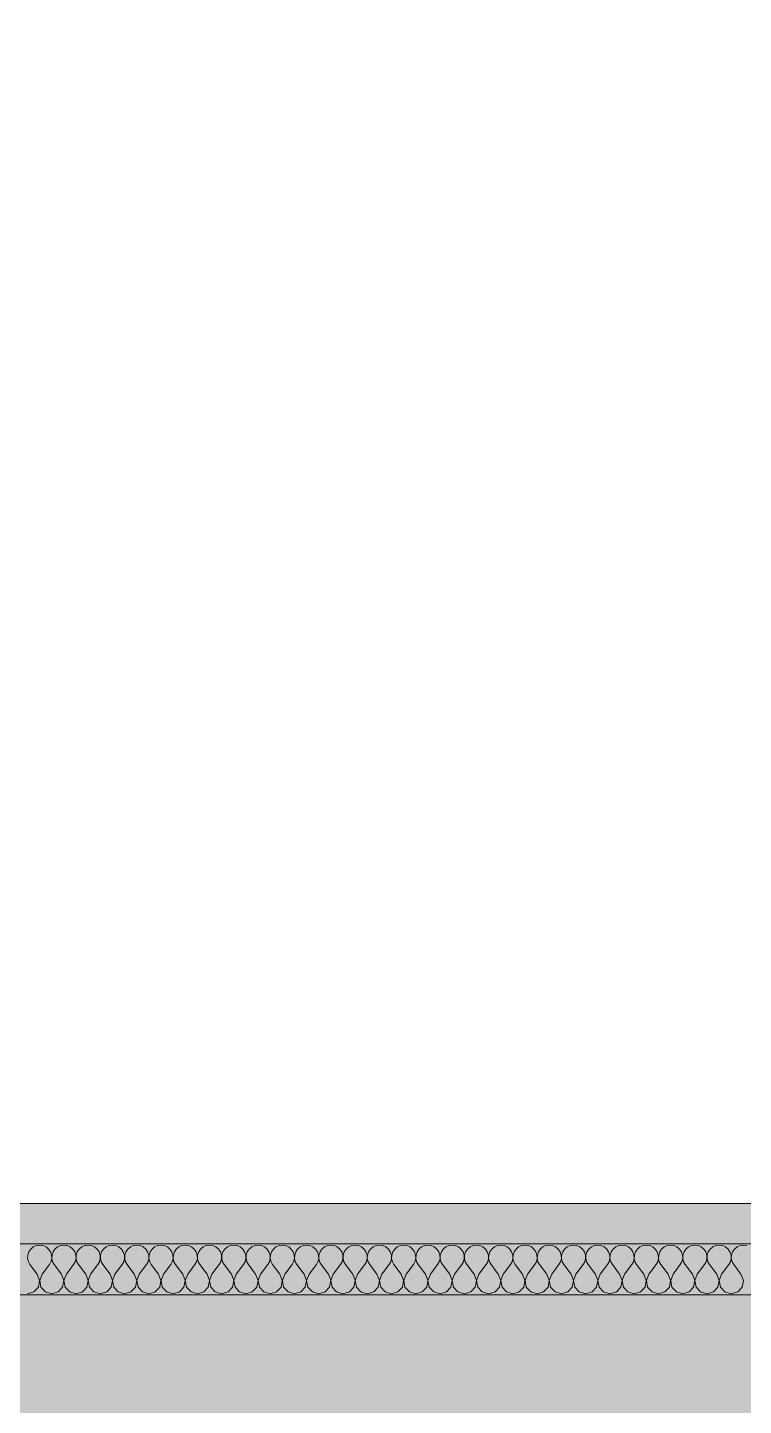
# Model space of a CAD drawing. Header units: millimetres. Extents: x -46169 to 153589, y -86316 to 18123.
# Drawn here: x 138921 to 140326, y -83316 to -80612 of the extents above; entities that cross this region are included whole.
import ezdxf

# ---------------------------------------------------------------- set-up
doc = ezdxf.new("R2010")
doc.units = ezdxf.units.MM
doc.header["$MEASUREMENT"] = 0
doc.linetypes.add('Dashed', pattern=[2822.222233, 1411.111116, -1411.111116])
doc.linetypes.add('Wipeout_Contour', pattern=[1000, 0, -1000])
for name, color, linetype, lineweight, true_color in [('0_Pen_No__105', 7, 'Continuous', 15, 0xa6a6a6), ('New_A-20-M_Floor_Slab_Pen_No__107', 7, 'Continuous', 15, 0xa6a6a6), ('New_A-20-M_Floor_Slab_Pen_No__109', 7, 'Continuous', 15, 0xa6a6a6), ('New_A-20-M_Floor_Slab_Pen_No__162', 7, 'Continuous', 0, 0xe47200)]:
    doc.layers.add(name, color=color, linetype=linetype, lineweight=lineweight, true_color=true_color)
for name, color, linetype, lineweight in [('A-95-P_Drawing_Pen_No__1', 7, 'Continuous', 13), ('A-95-P_Drawing_Pen_No__84', 8, 'Continuous', 20), ('New_A-20-M_Floor_Slab_Pen_No__1', 7, 'Continuous', 13)]:
    doc.layers.add(name, color=color, linetype=linetype, lineweight=lineweight)
doc.layers.add('New_A-20-M_Floor_Slab', color=7, linetype='Continuous')
doc.layers.add('New_A-25-M_Wall_Int', color=7, linetype='Continuous')

# ---------------------------------------------------------------- blocks, each defined once
blk = doc.blocks.new('Section Elem_53_2', base_point=(96051.2, -82919.8))
at = {"color": 254, "linetype": 'Wipeout_Contour', "lineweight": 0, "ltscale": 636270.511091}
blk.add_wipeout([(138757.5, -82919.8), (139029.8, -82919.8), (139029.8, -71839.8), (138757.5, -71839.8)], dxfattribs=at).dxf.layer = 'New_A-25-M_Wall_Int'
at = {"color": 254, "linetype": 'Wipeout_Contour', "lineweight": 0, "ltscale": 793932.274221}
blk.add_wipeout([(139276.7, -71839.8), (139029.8, -71839.8), (139029.8, -82919.8), (139300.8, -82919.8), (139300.8, -71839.8)], dxfattribs=at).dxf.layer = 'New_A-25-M_Wall_Int'
at = {"color": 254, "linetype": 'Wipeout_Contour', "lineweight": 0, "ltscale": 795096.679478}
blk.add_wipeout([(139300.8, -82919.8), (139570, -82919.8), (139570, -71839.8), (139524.3, -71839.8), (139300.8, -71839.8)], dxfattribs=at).dxf.layer = 'New_A-25-M_Wall_Int'
at = {"color": 254, "linetype": 'Wipeout_Contour', "lineweight": 0, "ltscale": 796128.538372}
blk.add_wipeout([(139570, -82919.8), (139837.1, -82919.8), (139837.1, -71839.8), (139629.3, -71839.8), (139570, -71839.8)], dxfattribs=at).dxf.layer = 'New_A-25-M_Wall_Int'
at = {"color": 254, "linetype": 'Wipeout_Contour', "lineweight": 0, "ltscale": 640032.305349}
blk.add_wipeout([(139837.1, -82919.8), (140101.7, -82919.8), (140101.7, -71839.8), (139837.1, -71839.8)], dxfattribs=at).dxf.layer = 'New_A-25-M_Wall_Int'
at = {"color": 254, "linetype": 'Wipeout_Contour', "lineweight": 0, "ltscale": 640953.580065}
blk.add_wipeout([(140101.7, -82919.8), (140363.4, -82919.8), (140363.4, -71839.8), (140101.7, -71839.8)], dxfattribs=at).dxf.layer = 'New_A-25-M_Wall_Int'
blk = doc.blocks.new('*X96', base_point=(96051.2, -82919.8))
at = {"layer": 'New_A-20-M_Floor_Slab_Pen_No__107', "linetype": 'Continuous'}
for p, q in [((138945, -83001.6), (138938.5, -83002.5)), ((138951.5, -83002.5), (138945, -83001.6)), ((138992.6, -83001.6), (138986.1, -83002.5)), ((138999.1, -83002.5), (138992.6, -83001.6)), ((139040.2, -83001.6), (139033.7, -83002.5)), ((139046.7, -83002.5), (139040.2, -83001.6)), ((139087.9, -83001.6), (139081.3, -83002.5)), ((139094.4, -83002.5), (139087.9, -83001.6)), ((139135.5, -83001.6), (139129, -83002.5)), ((139142, -83002.5), (139135.5, -83001.6)), ((139183.1, -83001.6), (139176.6, -83002.5)), ((139189.6, -83002.5), (139183.1, -83001.6)), ((139230.7, -83001.6), (139224.2, -83002.5)), ((139237.2, -83002.5), (139230.7, -83001.6)), ((139278.3, -83001.6), (139271.8, -83002.5)), ((139284.8, -83002.5), (139278.3, -83001.6)), ((139325.9, -83001.6), (139319.4, -83002.5)), ((139332.5, -83002.5), (139325.9, -83001.6)), ((139373.6, -83001.6), (139367.1, -83002.5)), ((139380.1, -83002.5), (139373.6, -83001.6)), ((139421.2, -83001.6), (139414.7, -83002.5)), ((139427.7, -83002.5), (139421.2, -83001.6)), ((139468.8, -83001.6), (139462.3, -83002.5)), ((139475.3, -83002.5), (139468.8, -83001.6)), ((139516.4, -83001.6), (139509.9, -83002.5)), ((139522.9, -83002.5), (139516.4, -83001.6)), ((139564, -83001.6), (139557.5, -83002.5)), ((139570.5, -83002.5), (139564, -83001.6)), ((139611.7, -83001.6), (139605.2, -83002.5)), ((139618.2, -83002.5), (139611.7, -83001.6)), ((139659.3, -83001.6), (139652.8, -83002.5)), ((139665.8, -83002.5), (139659.3, -83001.6)), ((139706.9, -83001.6), (139700.4, -83002.5)), ((139713.4, -83002.5), (139706.9, -83001.6)), ((139754.5, -83001.6), (139748, -83002.5)), ((139761, -83002.5), (139754.5, -83001.6)), ((139802.1, -83001.6), (139795.6, -83002.5)), ((139808.6, -83002.5), (139802.1, -83001.6)), ((139849.8, -83001.6), (139843.3, -83002.5)), ((139856.3, -83002.5), (139849.8, -83001.6)), ((139897.4, -83001.6), (139890.9, -83002.5)), ((139903.9, -83002.5), (139897.4, -83001.6)), ((139945, -83001.6), (139938.5, -83002.5)), ((139951.5, -83002.5), (139945, -83001.6)), ((139992.6, -83001.6), (139986.1, -83002.5)), ((139999.1, -83002.5), (139992.6, -83001.6)), ((140040.2, -83001.6), (140033.7, -83002.5)), ((140046.7, -83002.5), (140040.2, -83001.6)), ((140087.9, -83001.6), (140081.3, -83002.5)), ((140094.4, -83002.5), (140087.9, -83001.6)), ((140135.5, -83001.6), (140129, -83002.5)), ((140142, -83002.5), (140135.5, -83001.6)), ((140183.1, -83001.6), (140176.6, -83002.5)), ((140189.6, -83002.5), (140183.1, -83001.6)), ((140230.7, -83001.6), (140224.2, -83002.5)), ((140237.2, -83002.5), (140230.7, -83001.6)), ((140278.3, -83001.6), (140271.8, -83002.5)), ((140284.8, -83002.5), (140278.3, -83001.6)), ((140325.9, -83001.6), (140319.4, -83002.5)), ((140332.5, -83002.5), (140325.9, -83001.6)), ((138921.6, -83021), (138921.3, -83027.6)), ((138921.3, -83027.6), (138922.8, -83034)), ((138923.7, -83014.8), (138921.6, -83021)), ((138927.4, -83009.4), (138923.7, -83014.8)), ((138932.5, -83005.2), (138927.4, -83009.4)), ((138938.5, -83002.5), (138932.5, -83005.2)), ((138957.5, -83005.2), (138951.5, -83002.5)), ((138962.6, -83009.4), (138957.5, -83005.2)), ((138966.3, -83014.8), (138962.6, -83009.4)), ((138968.4, -83021), (138966.3, -83014.8)), ((138967.2, -83034), (138968.7, -83027.6)), ((138968.7, -83027.6), (138968.4, -83021)), ((138969.2, -83021), (138968.9, -83027.6)), ((138968.9, -83027.6), (138970.4, -83034)), ((138971.3, -83014.8), (138969.2, -83021)), ((138975, -83009.4), (138971.3, -83014.8)), ((138980.1, -83005.2), (138975, -83009.4)), ((138986.1, -83002.5), (138980.1, -83005.2)), ((139005.1, -83005.2), (138999.1, -83002.5)), ((139010.2, -83009.4), (139005.1, -83005.2)), ((139013.9, -83014.8), (139010.2, -83009.4)), ((139016, -83021), (139013.9, -83014.8)), ((139014.8, -83034), (139016.3, -83027.6)), ((139016.3, -83027.6), (139016, -83021)), ((139016.8, -83021), (139016.5, -83027.6)), ((139016.5, -83027.6), (139018, -83034)), ((139018.9, -83014.8), (139016.8, -83021)), ((139022.7, -83009.4), (139018.9, -83014.8)), ((139027.7, -83005.2), (139022.7, -83009.4)), ((139033.7, -83002.5), (139027.7, -83005.2)), ((139052.8, -83005.2), (139046.7, -83002.5)), ((139057.8, -83009.4), (139052.8, -83005.2)), ((139061.5, -83014.8), (139057.8, -83009.4)), ((139063.6, -83021), (139061.5, -83014.8)), ((139062.5, -83034), (139063.9, -83027.6)), ((139063.9, -83027.6), (139063.6, -83021)), ((139064.5, -83021), (139064.1, -83027.6)), ((139064.1, -83027.6), (139065.6, -83034)), ((139066.6, -83014.8), (139064.5, -83021)), ((139070.3, -83009.4), (139066.6, -83014.8)), ((139075.3, -83005.2), (139070.3, -83009.4)), ((139081.3, -83002.5), (139075.3, -83005.2)), ((139100.4, -83005.2), (139094.4, -83002.5)), ((139105.4, -83009.4), (139100.4, -83005.2)), ((139109.1, -83014.8), (139105.4, -83009.4)), ((139111.2, -83021), (139109.1, -83014.8)), ((139110.1, -83034), (139111.6, -83027.6)), ((139111.6, -83027.6), (139111.2, -83021)), ((139112.1, -83021), (139111.8, -83027.6)), ((139111.8, -83027.6), (139113.2, -83034)), ((139114.2, -83014.8), (139112.1, -83021)), ((139117.9, -83009.4), (139114.2, -83014.8)), ((139123, -83005.2), (139117.9, -83009.4)), ((139129, -83002.5), (139123, -83005.2)), ((139148, -83005.2), (139142, -83002.5)), ((139153, -83009.4), (139148, -83005.2)), ((139156.8, -83014.8), (139153, -83009.4)), ((139158.9, -83021), (139156.8, -83014.8)), ((139157.7, -83034), (139159.2, -83027.6)), ((139159.2, -83027.6), (139158.9, -83021)), ((139159.7, -83021), (139159.4, -83027.6)), ((139159.4, -83027.6), (139160.9, -83034)), ((139161.8, -83014.8), (139159.7, -83021)), ((139165.5, -83009.4), (139161.8, -83014.8)), ((139170.6, -83005.2), (139165.5, -83009.4)), ((139176.6, -83002.5), (139170.6, -83005.2)), ((139195.6, -83005.2), (139189.6, -83002.5)), ((139200.7, -83009.4), (139195.6, -83005.2)), ((139204.4, -83014.8), (139200.7, -83009.4)), ((139206.5, -83021), (139204.4, -83014.8)), ((139205.3, -83034), (139206.8, -83027.6)), ((139206.8, -83027.6), (139206.5, -83021)), ((139207.3, -83021), (139207, -83027.6)), ((139207, -83027.6), (139208.5, -83034)), ((139209.4, -83014.8), (139207.3, -83021)), ((139213.1, -83009.4), (139209.4, -83014.8)), ((139218.2, -83005.2), (139213.1, -83009.4)), ((139224.2, -83002.5), (139218.2, -83005.2)), ((139243.2, -83005.2), (139237.2, -83002.5)), ((139248.3, -83009.4), (139243.2, -83005.2)), ((139252, -83014.8), (139248.3, -83009.4)), ((139254.1, -83021), (139252, -83014.8)), ((139252.9, -83034), (139254.4, -83027.6)), ((139254.4, -83027.6), (139254.1, -83021)), ((139254.9, -83021), (139254.6, -83027.6)), ((139254.6, -83027.6), (139256.1, -83034)), ((139257, -83014.8), (139254.9, -83021)), ((139260.8, -83009.4), (139257, -83014.8)), ((139265.8, -83005.2), (139260.8, -83009.4)), ((139271.8, -83002.5), (139265.8, -83005.2)), ((139290.8, -83005.2), (139284.8, -83002.5)), ((139295.9, -83009.4), (139290.8, -83005.2)), ((139299.6, -83014.8), (139295.9, -83009.4)), ((139301.7, -83021), (139299.6, -83014.8)), ((139300.6, -83034), (139302, -83027.6)), ((139302, -83027.6), (139301.7, -83021)), ((139302.6, -83021), (139302.2, -83027.6)), ((139302.2, -83027.6), (139303.7, -83034)), ((139304.7, -83014.8), (139302.6, -83021)), ((139308.4, -83009.4), (139304.7, -83014.8)), ((139313.4, -83005.2), (139308.4, -83009.4)), ((139319.4, -83002.5), (139313.4, -83005.2)), ((139338.5, -83005.2), (139332.5, -83002.5)), ((139343.5, -83009.4), (139338.5, -83005.2)), ((139347.2, -83014.8), (139343.5, -83009.4)), ((139349.3, -83021), (139347.2, -83014.8)), ((139348.2, -83034), (139349.7, -83027.6)), ((139349.7, -83027.6), (139349.3, -83021)), ((139350.2, -83021), (139349.9, -83027.6)), ((139349.9, -83027.6), (139351.3, -83034)), ((139352.3, -83014.8), (139350.2, -83021)), ((139356, -83009.4), (139352.3, -83014.8)), ((139361, -83005.2), (139356, -83009.4)), ((139367.1, -83002.5), (139361, -83005.2)), ((139386.1, -83005.2), (139380.1, -83002.5)), ((139391.1, -83009.4), (139386.1, -83005.2)), ((139394.9, -83014.8), (139391.1, -83009.4)), ((139397, -83021), (139394.9, -83014.8)), ((139395.8, -83034), (139397.3, -83027.6)), ((139397.3, -83027.6), (139397, -83021)), ((139397.8, -83021), (139397.5, -83027.6)), ((139397.5, -83027.6), (139399, -83034)), ((139399.9, -83014.8), (139397.8, -83021)), ((139403.6, -83009.4), (139399.9, -83014.8)), ((139408.7, -83005.2), (139403.6, -83009.4)), ((139414.7, -83002.5), (139408.7, -83005.2)), ((139433.7, -83005.2), (139427.7, -83002.5)), ((139438.8, -83009.4), (139433.7, -83005.2)), ((139442.5, -83014.8), (139438.8, -83009.4)), ((139444.6, -83021), (139442.5, -83014.8)), ((139443.4, -83034), (139444.9, -83027.6)), ((139444.9, -83027.6), (139444.6, -83021)), ((139445.4, -83021), (139445.1, -83027.6)), ((139445.1, -83027.6), (139446.6, -83034)), ((139447.5, -83014.8), (139445.4, -83021)), ((139451.2, -83009.4), (139447.5, -83014.8)), ((139456.3, -83005.2), (139451.2, -83009.4)), ((139462.3, -83002.5), (139456.3, -83005.2)), ((139481.3, -83005.2), (139475.3, -83002.5)), ((139486.4, -83009.4), (139481.3, -83005.2)), ((139490.1, -83014.8), (139486.4, -83009.4)), ((139492.2, -83021), (139490.1, -83014.8)), ((139491, -83034), (139492.5, -83027.6)), ((139492.5, -83027.6), (139492.2, -83021)), ((139493, -83021), (139492.7, -83027.6)), ((139492.7, -83027.6), (139494.2, -83034)), ((139495.1, -83014.8), (139493, -83021)), ((139498.8, -83009.4), (139495.1, -83014.8)), ((139503.9, -83005.2), (139498.8, -83009.4)), ((139509.9, -83002.5), (139503.9, -83005.2)), ((139528.9, -83005.2), (139522.9, -83002.5)), ((139534, -83009.4), (139528.9, -83005.2)), ((139537.7, -83014.8), (139534, -83009.4)), ((139539.8, -83021), (139537.7, -83014.8)), ((139538.7, -83034), (139540.1, -83027.6)), ((139540.1, -83027.6), (139539.8, -83021)), ((139540.6, -83021), (139540.3, -83027.6)), ((139540.3, -83027.6), (139541.8, -83034)), ((139542.7, -83014.8), (139540.6, -83021)), ((139546.5, -83009.4), (139542.7, -83014.8)), ((139551.5, -83005.2), (139546.5, -83009.4)), ((139557.5, -83002.5), (139551.5, -83005.2)), ((139576.6, -83005.2), (139570.5, -83002.5)), ((139581.6, -83009.4), (139576.6, -83005.2)), ((139585.3, -83014.8), (139581.6, -83009.4)), ((139587.4, -83021), (139585.3, -83014.8)), ((139586.3, -83034), (139587.8, -83027.6)), ((139587.8, -83027.6), (139587.4, -83021)), ((139588.3, -83021), (139587.9, -83027.6)), ((139587.9, -83027.6), (139589.4, -83034)), ((139590.4, -83014.8), (139588.3, -83021)), ((139594.1, -83009.4), (139590.4, -83014.8)), ((139599.1, -83005.2), (139594.1, -83009.4)), ((139605.2, -83002.5), (139599.1, -83005.2)), ((139624.2, -83005.2), (139618.2, -83002.5)), ((139629.2, -83009.4), (139624.2, -83005.2)), ((139633, -83014.8), (139629.2, -83009.4)), ((139635.1, -83021), (139633, -83014.8)), ((139633.9, -83034), (139635.4, -83027.6)), ((139635.4, -83027.6), (139635.1, -83021)), ((139635.9, -83021), (139635.6, -83027.6)), ((139635.6, -83027.6), (139637.1, -83034)), ((139638, -83014.8), (139635.9, -83021)), ((139641.7, -83009.4), (139638, -83014.8)), ((139646.8, -83005.2), (139641.7, -83009.4)), ((139652.8, -83002.5), (139646.8, -83005.2)), ((139671.8, -83005.2), (139665.8, -83002.5)), ((139676.9, -83009.4), (139671.8, -83005.2)), ((139680.6, -83014.8), (139676.9, -83009.4)), ((139682.7, -83021), (139680.6, -83014.8)), ((139681.5, -83034), (139683, -83027.6)), ((139683, -83027.6), (139682.7, -83021)), ((139683.5, -83021), (139683.2, -83027.6)), ((139683.2, -83027.6), (139684.7, -83034)), ((139685.6, -83014.8), (139683.5, -83021)), ((139689.3, -83009.4), (139685.6, -83014.8)), ((139694.4, -83005.2), (139689.3, -83009.4)), ((139700.4, -83002.5), (139694.4, -83005.2)), ((139719.4, -83005.2), (139713.4, -83002.5)), ((139724.5, -83009.4), (139719.4, -83005.2)), ((139728.2, -83014.8), (139724.5, -83009.4)), ((139730.3, -83021), (139728.2, -83014.8)), ((139729.1, -83034), (139730.6, -83027.6)), ((139730.6, -83027.6), (139730.3, -83021)), ((139731.1, -83021), (139730.8, -83027.6)), ((139730.8, -83027.6), (139732.3, -83034)), ((139733.2, -83014.8), (139731.1, -83021)), ((139736.9, -83009.4), (139733.2, -83014.8)), ((139742, -83005.2), (139736.9, -83009.4)), ((139748, -83002.5), (139742, -83005.2)), ((139767, -83005.2), (139761, -83002.5)), ((139772.1, -83009.4), (139767, -83005.2)), ((139775.8, -83014.8), (139772.1, -83009.4)), ((139777.9, -83021), (139775.8, -83014.8)), ((139776.7, -83034), (139778.2, -83027.6)), ((139778.2, -83027.6), (139777.9, -83021)), ((139778.7, -83021), (139778.4, -83027.6)), ((139778.4, -83027.6), (139779.9, -83034)), ((139780.8, -83014.8), (139778.7, -83021)), ((139784.6, -83009.4), (139780.8, -83014.8)), ((139789.6, -83005.2), (139784.6, -83009.4)), ((139795.6, -83002.5), (139789.6, -83005.2)), ((139814.7, -83005.2), (139808.6, -83002.5)), ((139819.7, -83009.4), (139814.7, -83005.2)), ((139823.4, -83014.8), (139819.7, -83009.4)), ((139825.5, -83021), (139823.4, -83014.8)), ((139824.4, -83034), (139825.9, -83027.6)), ((139825.9, -83027.6), (139825.5, -83021)), ((139826.4, -83021), (139826, -83027.6)), ((139826, -83027.6), (139827.5, -83034)), ((139828.5, -83014.8), (139826.4, -83021)), ((139832.2, -83009.4), (139828.5, -83014.8)), ((139837.2, -83005.2), (139832.2, -83009.4)), ((139843.3, -83002.5), (139837.2, -83005.2)), ((139862.3, -83005.2), (139856.3, -83002.5)), ((139867.3, -83009.4), (139862.3, -83005.2)), ((139871.1, -83014.8), (139867.3, -83009.4)), ((139873.2, -83021), (139871.1, -83014.8)), ((139872, -83034), (139873.5, -83027.6)), ((139873.5, -83027.6), (139873.2, -83021)), ((139874, -83021), (139873.7, -83027.6)), ((139873.7, -83027.6), (139875.2, -83034)), ((139876.1, -83014.8), (139874, -83021)), ((139879.8, -83009.4), (139876.1, -83014.8)), ((139884.9, -83005.2), (139879.8, -83009.4)), ((139890.9, -83002.5), (139884.9, -83005.2)), ((139909.9, -83005.2), (139903.9, -83002.5)), ((139915, -83009.4), (139909.9, -83005.2)), ((139918.7, -83014.8), (139915, -83009.4)), ((139920.8, -83021), (139918.7, -83014.8)), ((139919.6, -83034), (139921.1, -83027.6)), ((139921.1, -83027.6), (139920.8, -83021)), ((139921.6, -83021), (139921.3, -83027.6)), ((139921.3, -83027.6), (139922.8, -83034)), ((139923.7, -83014.8), (139921.6, -83021)), ((139927.4, -83009.4), (139923.7, -83014.8)), ((139932.5, -83005.2), (139927.4, -83009.4)), ((139938.5, -83002.5), (139932.5, -83005.2)), ((139957.5, -83005.2), (139951.5, -83002.5)), ((139962.6, -83009.4), (139957.5, -83005.2)), ((139966.3, -83014.8), (139962.6, -83009.4)), ((139968.4, -83021), (139966.3, -83014.8)), ((139967.2, -83034), (139968.7, -83027.6)), ((139968.7, -83027.6), (139968.4, -83021)), ((139969.2, -83021), (139968.9, -83027.6)), ((139968.9, -83027.6), (139970.4, -83034)), ((139971.3, -83014.8), (139969.2, -83021)), ((139975, -83009.4), (139971.3, -83014.8)), ((139980.1, -83005.2), (139975, -83009.4)), ((139986.1, -83002.5), (139980.1, -83005.2)), ((140005.1, -83005.2), (139999.1, -83002.5)), ((140010.2, -83009.4), (140005.1, -83005.2)), ((140013.9, -83014.8), (140010.2, -83009.4)), ((140016, -83021), (140013.9, -83014.8)), ((140014.8, -83034), (140016.3, -83027.6)), ((140016.3, -83027.6), (140016, -83021)), ((140016.8, -83021), (140016.5, -83027.6)), ((140016.5, -83027.6), (140018, -83034)), ((140018.9, -83014.8), (140016.8, -83021)), ((140022.7, -83009.4), (140018.9, -83014.8)), ((140027.7, -83005.2), (140022.7, -83009.4)), ((140033.7, -83002.5), (140027.7, -83005.2)), ((140052.8, -83005.2), (140046.7, -83002.5)), ((140057.8, -83009.4), (140052.8, -83005.2)), ((140061.5, -83014.8), (140057.8, -83009.4)), ((140063.6, -83021), (140061.5, -83014.8)), ((140062.5, -83034), (140063.9, -83027.6)), ((140063.9, -83027.6), (140063.6, -83021)), ((140064.5, -83021), (140064.1, -83027.6)), ((140064.1, -83027.6), (140065.6, -83034)), ((140066.6, -83014.8), (140064.5, -83021)), ((140070.3, -83009.4), (140066.6, -83014.8)), ((140075.3, -83005.2), (140070.3, -83009.4)), ((140081.3, -83002.5), (140075.3, -83005.2)), ((140100.4, -83005.2), (140094.4, -83002.5)), ((140105.4, -83009.4), (140100.4, -83005.2)), ((140109.1, -83014.8), (140105.4, -83009.4)), ((140111.2, -83021), (140109.1, -83014.8)), ((140110.1, -83034), (140111.6, -83027.6)), ((140111.6, -83027.6), (140111.2, -83021)), ((140112.1, -83021), (140111.8, -83027.6)), ((140111.8, -83027.6), (140113.2, -83034)), ((140114.2, -83014.8), (140112.1, -83021)), ((140117.9, -83009.4), (140114.2, -83014.8)), ((140123, -83005.2), (140117.9, -83009.4)), ((140129, -83002.5), (140123, -83005.2)), ((140148, -83005.2), (140142, -83002.5)), ((140153, -83009.4), (140148, -83005.2)), ((140156.8, -83014.8), (140153, -83009.4)), ((140158.9, -83021), (140156.8, -83014.8)), ((140157.7, -83034), (140159.2, -83027.6)), ((140159.2, -83027.6), (140158.9, -83021)), ((140159.7, -83021), (140159.4, -83027.6)), ((140159.4, -83027.6), (140160.9, -83034)), ((140161.8, -83014.8), (140159.7, -83021)), ((140165.5, -83009.4), (140161.8, -83014.8)), ((140170.6, -83005.2), (140165.5, -83009.4)), ((140176.6, -83002.5), (140170.6, -83005.2)), ((140195.6, -83005.2), (140189.6, -83002.5)), ((140200.7, -83009.4), (140195.6, -83005.2)), ((140204.4, -83014.8), (140200.7, -83009.4)), ((140206.5, -83021), (140204.4, -83014.8)), ((140205.3, -83034), (140206.8, -83027.6)), ((140206.8, -83027.6), (140206.5, -83021)), ((140207.3, -83021), (140207, -83027.6)), ((140207, -83027.6), (140208.5, -83034)), ((140209.4, -83014.8), (140207.3, -83021)), ((140213.1, -83009.4), (140209.4, -83014.8)), ((140218.2, -83005.2), (140213.1, -83009.4)), ((140224.2, -83002.5), (140218.2, -83005.2)), ((140243.2, -83005.2), (140237.2, -83002.5)), ((140248.3, -83009.4), (140243.2, -83005.2)), ((140252, -83014.8), (140248.3, -83009.4)), ((140254.1, -83021), (140252, -83014.8)), ((140252.9, -83034), (140254.4, -83027.6)), ((140254.4, -83027.6), (140254.1, -83021)), ((140254.9, -83021), (140254.6, -83027.6)), ((140254.6, -83027.6), (140256.1, -83034)), ((140257, -83014.8), (140254.9, -83021)), ((140260.8, -83009.4), (140257, -83014.8)), ((140265.8, -83005.2), (140260.8, -83009.4)), ((140271.8, -83002.5), (140265.8, -83005.2)), ((140290.8, -83005.2), (140284.8, -83002.5)), ((140295.9, -83009.4), (140290.8, -83005.2)), ((140299.6, -83014.8), (140295.9, -83009.4)), ((140301.7, -83021), (140299.6, -83014.8)), ((140300.6, -83034), (140302, -83027.6)), ((140302, -83027.6), (140301.7, -83021)), ((140302.6, -83021), (140302.2, -83027.6)), ((140302.2, -83027.6), (140303.7, -83034)), ((140304.7, -83014.8), (140302.6, -83021)), ((140308.4, -83009.4), (140304.7, -83014.8)), ((140313.4, -83005.2), (140308.4, -83009.4)), ((140319.4, -83002.5), (140313.4, -83005.2)), ((138922.8, -83034), (138925.9, -83039.7)), ((138940.2, -83058.8), (138925.9, -83039.7)), ((138949.8, -83058.8), (138964, -83039.7)), ((138964, -83039.7), (138967.2, -83034)), ((138970.4, -83034), (138973.6, -83039.7)), ((138987.9, -83058.8), (138973.6, -83039.7)), ((138997.4, -83058.8), (139011.7, -83039.7)), ((139011.7, -83039.7), (139014.8, -83034)), ((139018, -83034), (139021.2, -83039.7)), ((139035.5, -83058.8), (139021.2, -83039.7)), ((139045, -83058.8), (139059.3, -83039.7)), ((139059.3, -83039.7), (139062.5, -83034)), ((139065.6, -83034), (139068.8, -83039.7)), ((139083.1, -83058.8), (139068.8, -83039.7)), ((139092.6, -83058.8), (139106.9, -83039.7)), ((139106.9, -83039.7), (139110.1, -83034)), ((139113.2, -83034), (139116.4, -83039.7)), ((139130.7, -83058.8), (139116.4, -83039.7)), ((139140.2, -83058.8), (139154.5, -83039.7)), ((139154.5, -83039.7), (139157.7, -83034)), ((139160.9, -83034), (139164, -83039.7)), ((139178.3, -83058.8), (139164, -83039.7)), ((139187.9, -83058.8), (139202.1, -83039.7)), ((139202.1, -83039.7), (139205.3, -83034)), ((139208.5, -83034), (139211.7, -83039.7)), ((139225.9, -83058.8), (139211.7, -83039.7)), ((139235.5, -83058.8), (139249.8, -83039.7)), ((139249.8, -83039.7), (139252.9, -83034)), ((139256.1, -83034), (139259.3, -83039.7)), ((139273.6, -83058.8), (139259.3, -83039.7)), ((139283.1, -83058.8), (139297.4, -83039.7)), ((139297.4, -83039.7), (139300.6, -83034)), ((139303.7, -83034), (139306.9, -83039.7)), ((139321.2, -83058.8), (139306.9, -83039.7)), ((139330.7, -83058.8), (139345, -83039.7)), ((139345, -83039.7), (139348.2, -83034)), ((139351.3, -83034), (139354.5, -83039.7)), ((139368.8, -83058.8), (139354.5, -83039.7)), ((139378.3, -83058.8), (139392.6, -83039.7)), ((139392.6, -83039.7), (139395.8, -83034)), ((139399, -83034), (139402.1, -83039.7)), ((139416.4, -83058.8), (139402.1, -83039.7)), ((139425.9, -83058.8), (139440.2, -83039.7)), ((139440.2, -83039.7), (139443.4, -83034)), ((139446.6, -83034), (139449.8, -83039.7)), ((139464, -83058.8), (139449.8, -83039.7)), ((139473.6, -83058.8), (139487.9, -83039.7)), ((139487.9, -83039.7), (139491, -83034)), ((139494.2, -83034), (139497.4, -83039.7)), ((139511.7, -83058.8), (139497.4, -83039.7)), ((139521.2, -83058.8), (139535.5, -83039.7)), ((139535.5, -83039.7), (139538.7, -83034)), ((139541.8, -83034), (139545, -83039.7)), ((139559.3, -83058.8), (139545, -83039.7)), ((139568.8, -83058.8), (139583.1, -83039.7)), ((139583.1, -83039.7), (139586.3, -83034)), ((139589.4, -83034), (139592.6, -83039.7)), ((139606.9, -83058.8), (139592.6, -83039.7)), ((139616.4, -83058.8), (139630.7, -83039.7)), ((139630.7, -83039.7), (139633.9, -83034)), ((139637.1, -83034), (139640.2, -83039.7)), ((139654.5, -83058.8), (139640.2, -83039.7)), ((139664, -83058.8), (139678.3, -83039.7)), ((139678.3, -83039.7), (139681.5, -83034)), ((139684.7, -83034), (139687.9, -83039.7)), ((139702.1, -83058.8), (139687.9, -83039.7)), ((139711.7, -83058.8), (139725.9, -83039.7)), ((139725.9, -83039.7), (139729.1, -83034)), ((139732.3, -83034), (139735.5, -83039.7)), ((139749.8, -83058.8), (139735.5, -83039.7)), ((139759.3, -83058.8), (139773.6, -83039.7)), ((139773.6, -83039.7), (139776.7, -83034)), ((139779.9, -83034), (139783.1, -83039.7)), ((139797.4, -83058.8), (139783.1, -83039.7)), ((139806.9, -83058.8), (139821.2, -83039.7)), ((139821.2, -83039.7), (139824.4, -83034)), ((139827.5, -83034), (139830.7, -83039.7)), ((139845, -83058.8), (139830.7, -83039.7)), ((139854.5, -83058.8), (139868.8, -83039.7)), ((139868.8, -83039.7), (139872, -83034)), ((139875.2, -83034), (139878.3, -83039.7)), ((139892.6, -83058.8), (139878.3, -83039.7)), ((139902.1, -83058.8), (139916.4, -83039.7)), ((139916.4, -83039.7), (139919.6, -83034)), ((139922.8, -83034), (139925.9, -83039.7)), ((139940.2, -83058.8), (139925.9, -83039.7)), ((139949.8, -83058.8), (139964, -83039.7)), ((139964, -83039.7), (139967.2, -83034)), ((139970.4, -83034), (139973.6, -83039.7)), ((139987.9, -83058.8), (139973.6, -83039.7)), ((139997.4, -83058.8), (140011.7, -83039.7)), ((140011.7, -83039.7), (140014.8, -83034)), ((140018, -83034), (140021.2, -83039.7)), ((140035.5, -83058.8), (140021.2, -83039.7)), ((140045, -83058.8), (140059.3, -83039.7)), ((140059.3, -83039.7), (140062.5, -83034)), ((140065.6, -83034), (140068.8, -83039.7)), ((140083.1, -83058.8), (140068.8, -83039.7)), ((140092.6, -83058.8), (140106.9, -83039.7)), ((140106.9, -83039.7), (140110.1, -83034)), ((140113.2, -83034), (140116.4, -83039.7)), ((140130.7, -83058.8), (140116.4, -83039.7)), ((140140.2, -83058.8), (140154.5, -83039.7)), ((140154.5, -83039.7), (140157.7, -83034)), ((140160.9, -83034), (140164, -83039.7)), ((140178.3, -83058.8), (140164, -83039.7)), ((140187.9, -83058.8), (140202.1, -83039.7)), ((140202.1, -83039.7), (140205.3, -83034)), ((140208.5, -83034), (140211.7, -83039.7)), ((140225.9, -83058.8), (140211.7, -83039.7)), ((140235.5, -83058.8), (140249.8, -83039.7)), ((140249.8, -83039.7), (140252.9, -83034)), ((140256.1, -83034), (140259.3, -83039.7)), ((140273.6, -83058.8), (140259.3, -83039.7)), ((140283.1, -83058.8), (140297.4, -83039.7)), ((140297.4, -83039.7), (140300.6, -83034)), ((140303.7, -83034), (140306.9, -83039.7)), ((140321.2, -83058.8), (140306.9, -83039.7)), ((138944.9, -83070.9), (138940.2, -83058.8)), ((138942.5, -83083.7), (138944.9, -83070.9)), ((138949.8, -83058.8), (138945.1, -83070.9)), ((138945.1, -83070.9), (138947.5, -83083.7)), ((138992.5, -83070.9), (138987.9, -83058.8)), ((138990.1, -83083.7), (138992.5, -83070.9)), ((138997.4, -83058.8), (138992.7, -83070.9)), ((138992.7, -83070.9), (138995.1, -83083.7)), ((139040.1, -83070.9), (139035.5, -83058.8)), ((139037.7, -83083.7), (139040.1, -83070.9)), ((139045, -83058.8), (139040.3, -83070.9)), ((139040.3, -83070.9), (139042.7, -83083.7)), ((139087.8, -83070.9), (139083.1, -83058.8)), ((139085.3, -83083.7), (139087.8, -83070.9)), ((139092.6, -83058.8), (139087.9, -83070.9)), ((139087.9, -83070.9), (139090.4, -83083.7)), ((139135.4, -83070.9), (139130.7, -83058.8)), ((139133, -83083.7), (139135.4, -83070.9)), ((139140.2, -83058.8), (139135.6, -83070.9)), ((139135.6, -83070.9), (139138, -83083.7)), ((139183, -83070.9), (139178.3, -83058.8)), ((139180.6, -83083.7), (139183, -83070.9)), ((139187.9, -83058.8), (139183.2, -83070.9)), ((139183.2, -83070.9), (139185.6, -83083.7)), ((139230.6, -83070.9), (139225.9, -83058.8)), ((139228.2, -83083.7), (139230.6, -83070.9)), ((139235.5, -83058.8), (139230.8, -83070.9)), ((139230.8, -83070.9), (139233.2, -83083.7)), ((139278.2, -83070.9), (139273.6, -83058.8)), ((139275.8, -83083.7), (139278.2, -83070.9)), ((139283.1, -83058.8), (139278.4, -83070.9)), ((139278.4, -83070.9), (139280.8, -83083.7)), ((139325.9, -83070.9), (139321.2, -83058.8)), ((139323.4, -83083.7), (139325.9, -83070.9)), ((139330.7, -83058.8), (139326, -83070.9)), ((139326, -83070.9), (139328.5, -83083.7)), ((139373.5, -83070.9), (139368.8, -83058.8)), ((139371.1, -83083.7), (139373.5, -83070.9)), ((139378.3, -83058.8), (139373.7, -83070.9)), ((139373.7, -83070.9), (139376.1, -83083.7)), ((139421.1, -83070.9), (139416.4, -83058.8)), ((139418.7, -83083.7), (139421.1, -83070.9)), ((139425.9, -83058.8), (139421.3, -83070.9)), ((139421.3, -83070.9), (139423.7, -83083.7)), ((139468.7, -83070.9), (139464, -83058.8)), ((139466.3, -83083.7), (139468.7, -83070.9)), ((139473.6, -83058.8), (139468.9, -83070.9)), ((139468.9, -83070.9), (139471.3, -83083.7)), ((139516.3, -83070.9), (139511.7, -83058.8)), ((139513.9, -83083.7), (139516.3, -83070.9)), ((139521.2, -83058.8), (139516.5, -83070.9)), ((139516.5, -83070.9), (139518.9, -83083.7)), ((139563.9, -83070.9), (139559.3, -83058.8)), ((139561.5, -83083.7), (139563.9, -83070.9)), ((139568.8, -83058.8), (139564.1, -83070.9)), ((139564.1, -83070.9), (139566.6, -83083.7)), ((139611.6, -83070.9), (139606.9, -83058.8)), ((139609.1, -83083.7), (139611.6, -83070.9)), ((139616.4, -83058.8), (139611.8, -83070.9)), ((139611.8, -83070.9), (139614.2, -83083.7)), ((139659.2, -83070.9), (139654.5, -83058.8)), ((139656.8, -83083.7), (139659.2, -83070.9)), ((139664, -83058.8), (139659.4, -83070.9)), ((139659.4, -83070.9), (139661.8, -83083.7)), ((139706.8, -83070.9), (139702.1, -83058.8)), ((139704.4, -83083.7), (139706.8, -83070.9)), ((139711.7, -83058.8), (139707, -83070.9)), ((139707, -83070.9), (139709.4, -83083.7)), ((139754.4, -83070.9), (139749.8, -83058.8)), ((139752, -83083.7), (139754.4, -83070.9)), ((139759.3, -83058.8), (139754.6, -83070.9)), ((139754.6, -83070.9), (139757, -83083.7)), ((139802, -83070.9), (139797.4, -83058.8)), ((139799.6, -83083.7), (139802, -83070.9)), ((139806.9, -83058.8), (139802.2, -83070.9)), ((139802.2, -83070.9), (139804.7, -83083.7)), ((139849.7, -83070.9), (139845, -83058.8)), ((139847.2, -83083.7), (139849.7, -83070.9)), ((139854.5, -83058.8), (139849.9, -83070.9)), ((139849.9, -83070.9), (139852.3, -83083.7)), ((139897.3, -83070.9), (139892.6, -83058.8)), ((139894.9, -83083.7), (139897.3, -83070.9)), ((139902.1, -83058.8), (139897.5, -83070.9)), ((139897.5, -83070.9), (139899.9, -83083.7)), ((139944.9, -83070.9), (139940.2, -83058.8)), ((139942.5, -83083.7), (139944.9, -83070.9)), ((139949.8, -83058.8), (139945.1, -83070.9)), ((139945.1, -83070.9), (139947.5, -83083.7)), ((139992.5, -83070.9), (139987.9, -83058.8)), ((139990.1, -83083.7), (139992.5, -83070.9)), ((139997.4, -83058.8), (139992.7, -83070.9)), ((139992.7, -83070.9), (139995.1, -83083.7)), ((140040.1, -83070.9), (140035.5, -83058.8)), ((140037.7, -83083.7), (140040.1, -83070.9)), ((140045, -83058.8), (140040.3, -83070.9)), ((140040.3, -83070.9), (140042.7, -83083.7)), ((140087.8, -83070.9), (140083.1, -83058.8)), ((140085.3, -83083.7), (140087.8, -83070.9)), ((140092.6, -83058.8), (140087.9, -83070.9)), ((140087.9, -83070.9), (140090.4, -83083.7)), ((140135.4, -83070.9), (140130.7, -83058.8)), ((140133, -83083.7), (140135.4, -83070.9)), ((140140.2, -83058.8), (140135.6, -83070.9)), ((140135.6, -83070.9), (140138, -83083.7)), ((140183, -83070.9), (140178.3, -83058.8)), ((140180.6, -83083.7), (140183, -83070.9)), ((140187.9, -83058.8), (140183.2, -83070.9)), ((140183.2, -83070.9), (140185.6, -83083.7)), ((140230.6, -83070.9), (140225.9, -83058.8)), ((140228.2, -83083.7), (140230.6, -83070.9)), ((140235.5, -83058.8), (140230.8, -83070.9)), ((140230.8, -83070.9), (140233.2, -83083.7)), ((140278.2, -83070.9), (140273.6, -83058.8)), ((140275.8, -83083.7), (140278.2, -83070.9)), ((140283.1, -83058.8), (140278.4, -83070.9)), ((140278.4, -83070.9), (140280.8, -83083.7)), ((140325.9, -83070.9), (140321.2, -83058.8)), ((140323.4, -83083.7), (140325.9, -83070.9)), ((138921.2, -83096.9), (138933.7, -83093.3)), ((138933.7, -83093.3), (138942.5, -83083.7)), ((138947.5, -83083.7), (138956.3, -83093.3)), ((138956.3, -83093.3), (138968.8, -83096.9)), ((138968.8, -83096.9), (138981.3, -83093.3)), ((138981.3, -83093.3), (138990.1, -83083.7)), ((138995.1, -83083.7), (139003.9, -83093.3)), ((139003.9, -83093.3), (139016.4, -83096.9)), ((139016.4, -83096.9), (139028.9, -83093.3)), ((139028.9, -83093.3), (139037.7, -83083.7)), ((139042.7, -83083.7), (139051.5, -83093.3)), ((139051.5, -83093.3), (139064, -83096.9)), ((139064, -83096.9), (139076.6, -83093.3)), ((139076.6, -83093.3), (139085.3, -83083.7)), ((139090.4, -83083.7), (139099.1, -83093.3)), ((139099.1, -83093.3), (139111.7, -83096.9)), ((139111.7, -83096.9), (139124.2, -83093.3)), ((139124.2, -83093.3), (139133, -83083.7)), ((139138, -83083.7), (139146.8, -83093.3)), ((139146.8, -83093.3), (139159.3, -83096.9)), ((139159.3, -83096.9), (139171.8, -83093.3)), ((139171.8, -83093.3), (139180.6, -83083.7)), ((139185.6, -83083.7), (139194.4, -83093.3)), ((139194.4, -83093.3), (139206.9, -83096.9)), ((139206.9, -83096.9), (139219.4, -83093.3)), ((139219.4, -83093.3), (139228.2, -83083.7)), ((139233.2, -83083.7), (139242, -83093.3)), ((139242, -83093.3), (139254.5, -83096.9)), ((139254.5, -83096.9), (139267, -83093.3)), ((139267, -83093.3), (139275.8, -83083.7)), ((139280.8, -83083.7), (139289.6, -83093.3)), ((139289.6, -83093.3), (139302.1, -83096.9)), ((139302.1, -83096.9), (139314.7, -83093.3)), ((139314.7, -83093.3), (139323.4, -83083.7)), ((139328.5, -83083.7), (139337.2, -83093.3)), ((139337.2, -83093.3), (139349.8, -83096.9)), ((139349.8, -83096.9), (139362.3, -83093.3)), ((139362.3, -83093.3), (139371.1, -83083.7)), ((139376.1, -83083.7), (139384.9, -83093.3)), ((139384.9, -83093.3), (139397.4, -83096.9)), ((139397.4, -83096.9), (139409.9, -83093.3)), ((139409.9, -83093.3), (139418.7, -83083.7)), ((139423.7, -83083.7), (139432.5, -83093.3)), ((139432.5, -83093.3), (139445, -83096.9)), ((139445, -83096.9), (139457.5, -83093.3)), ((139457.5, -83093.3), (139466.3, -83083.7)), ((139471.3, -83083.7), (139480.1, -83093.3)), ((139480.1, -83093.3), (139492.6, -83096.9)), ((139492.6, -83096.9), (139505.1, -83093.3)), ((139505.1, -83093.3), (139513.9, -83083.7)), ((139518.9, -83083.7), (139527.7, -83093.3)), ((139527.7, -83093.3), (139540.2, -83096.9)), ((139540.2, -83096.9), (139552.8, -83093.3)), ((139552.8, -83093.3), (139561.5, -83083.7)), ((139566.6, -83083.7), (139575.3, -83093.3)), ((139575.3, -83093.3), (139587.9, -83096.9)), ((139587.9, -83096.9), (139600.4, -83093.3)), ((139600.4, -83093.3), (139609.1, -83083.7)), ((139614.2, -83083.7), (139623, -83093.3)), ((139623, -83093.3), (139635.5, -83096.9)), ((139635.5, -83096.9), (139648, -83093.3)), ((139648, -83093.3), (139656.8, -83083.7)), ((139661.8, -83083.7), (139670.6, -83093.3)), ((139670.6, -83093.3), (139683.1, -83096.9)), ((139683.1, -83096.9), (139695.6, -83093.3)), ((139695.6, -83093.3), (139704.4, -83083.7)), ((139709.4, -83083.7), (139718.2, -83093.3)), ((139718.2, -83093.3), (139730.7, -83096.9)), ((139730.7, -83096.9), (139743.2, -83093.3)), ((139743.2, -83093.3), (139752, -83083.7)), ((139757, -83083.7), (139765.8, -83093.3)), ((139765.8, -83093.3), (139778.3, -83096.9)), ((139778.3, -83096.9), (139790.8, -83093.3)), ((139790.8, -83093.3), (139799.6, -83083.7)), ((139804.7, -83083.7), (139813.4, -83093.3)), ((139813.4, -83093.3), (139825.9, -83096.9)), ((139825.9, -83096.9), (139838.5, -83093.3)), ((139838.5, -83093.3), (139847.2, -83083.7)), ((139852.3, -83083.7), (139861, -83093.3)), ((139861, -83093.3), (139873.6, -83096.9)), ((139873.6, -83096.9), (139886.1, -83093.3)), ((139886.1, -83093.3), (139894.9, -83083.7)), ((139899.9, -83083.7), (139908.7, -83093.3)), ((139908.7, -83093.3), (139921.2, -83096.9)), ((139921.2, -83096.9), (139933.7, -83093.3)), ((139933.7, -83093.3), (139942.5, -83083.7)), ((139947.5, -83083.7), (139956.3, -83093.3)), ((139956.3, -83093.3), (139968.8, -83096.9)), ((139968.8, -83096.9), (139981.3, -83093.3)), ((139981.3, -83093.3), (139990.1, -83083.7)), ((139995.1, -83083.7), (140003.9, -83093.3)), ((140003.9, -83093.3), (140016.4, -83096.9)), ((140016.4, -83096.9), (140028.9, -83093.3)), ((140028.9, -83093.3), (140037.7, -83083.7)), ((140042.7, -83083.7), (140051.5, -83093.3)), ((140051.5, -83093.3), (140064, -83096.9)), ((140064, -83096.9), (140076.6, -83093.3)), ((140076.6, -83093.3), (140085.3, -83083.7)), ((140090.4, -83083.7), (140099.1, -83093.3)), ((140099.1, -83093.3), (140111.7, -83096.9)), ((140111.7, -83096.9), (140124.2, -83093.3)), ((140124.2, -83093.3), (140133, -83083.7)), ((140138, -83083.7), (140146.8, -83093.3)), ((140146.8, -83093.3), (140159.3, -83096.9)), ((140159.3, -83096.9), (140171.8, -83093.3)), ((140171.8, -83093.3), (140180.6, -83083.7)), ((140185.6, -83083.7), (140194.4, -83093.3)), ((140194.4, -83093.3), (140206.9, -83096.9)), ((140206.9, -83096.9), (140219.4, -83093.3)), ((140219.4, -83093.3), (140228.2, -83083.7)), ((140233.2, -83083.7), (140242, -83093.3)), ((140242, -83093.3), (140254.5, -83096.9)), ((140254.5, -83096.9), (140267, -83093.3)), ((140267, -83093.3), (140275.8, -83083.7)), ((140280.8, -83083.7), (140289.6, -83093.3)), ((140289.6, -83093.3), (140302.1, -83096.9)), ((140302.1, -83096.9), (140314.7, -83093.3)), ((140314.7, -83093.3), (140323.4, -83083.7))]:
    blk.add_line(p, q, dxfattribs=at)
blk = doc.blocks.new('Section Elem_72_2', base_point=(96051.2, -82919.8))
at = {"color": 254, "linetype": 'Wipeout_Contour', "lineweight": 0, "ltscale": 643120.835586}
blk.add_wipeout([(142787.2, -82998.8), (142787.2, -82919.8), (132611.7, -82919.8), (132611.7, -82998.8)], dxfattribs=at).dxf.layer = 'New_A-20-M_Floor_Slab'
at = {"layer": 'New_A-20-M_Floor_Slab_Pen_No__109', "linetype": 'Continuous'}
h = blk.add_hatch(dxfattribs=at)
h.set_pattern_fill('Lightweight_Concrete_0002', color=256, style=0, pattern_type=2)
h.set_pattern_definition([(0, (96051.24, -82919.76), (0, 779.423), [48.75, -401.25]), (0, (96276.24, -82530.04), (0, 779.423), [48.75, -401.25]), (60, (96051.24, -82919.76), (-675, 389.711), [48.75, -401.25]), (60, (96501.24, -82919.76), (-675, 389.711), [48.75, -401.25]), (120, (96100, -82919.76), (675, 389.711), [48.75, -401.25]), (120, (96550, -82919.76), (675, 389.711), [48.75, -401.25]), (0, (96051.24, -82844.76), (0, 150), [0, -150, 0, -225]), (45, (96126.24, -82844.76), (-106.066, 106.066), [0, -112.5, 0, -187.5])])
h.paths.add_polyline_path([(142787.2, -82998.8), (142787.2, -82919.8), (132611.7, -82919.8), (132611.7, -82998.8)])
at = {"layer": 'New_A-20-M_Floor_Slab_Pen_No__162', "linetype": 'Continuous'}
blk.add_hatch(color=256, dxfattribs=at).paths.add_polyline_path([(142787.2, -82999.3), (142787.2, -82998.8), (132611.7, -82998.8), (132611.7, -82999.3)])
at = {"layer": 'New_A-20-M_Floor_Slab_Pen_No__1', "linetype": 'Continuous', "flags": 128}
blk.add_lwpolyline([(146449.3, -82919.8), (142787.2, -82919.8), (132635, -82919.8)], dxfattribs=at)
at = {"color": 254, "linetype": 'Wipeout_Contour', "lineweight": 0, "ltscale": 643306.807157}
blk.add_wipeout([(132611.7, -83099.3), (142787.2, -83099.3), (142787.2, -82999.3), (132611.7, -82999.3)], dxfattribs=at).dxf.layer = 'New_A-20-M_Floor_Slab'
at = {"layer": 'New_A-20-M_Floor_Slab_Pen_No__1', "linetype": 'Continuous', "flags": 128}
for points in [[(146449.3, -82998.8), (142787.2, -82998.8), (132611.7, -82998.8)], [(146449.3, -82999.3), (142787.2, -82999.3), (132611.7, -82999.3)], [(146449.3, -83099.3), (142787.2, -83099.3), (132611.7, -83099.3)]]:
    blk.add_lwpolyline(points, dxfattribs=at)
at = {"layer": 'New_A-20-M_Floor_Slab'}
blk.add_blockref('*X96', (96051.2, -82919.8), dxfattribs=at)
blk = doc.blocks.new('A05 Atria Section & Elevation A_STORY_MARKER', base_point=(96051.2, -82919.8))
at = {"layer": '0_Pen_No__105', "linetype": 'Dashed', "ltscale": 0.2}
blk.add_line((131889.1, -82919.8), (146449.3, -82919.8), dxfattribs=at)

msp = doc.modelspace()

# ---------------------------------------------------------------- block references
at = {"layer": 'New_A-25-M_Wall_Int'}
msp.add_blockref('Section Elem_53_2', (96051.2, -82919.8), dxfattribs=at)

# ---------------------------------------------------------------- next in the draw order: block references
at = {"layer": 'New_A-20-M_Floor_Slab'}
msp.add_blockref('Section Elem_72_2', (96051.2, -82919.8), dxfattribs=at)

# ---------------------------------------------------------------- next in the draw order: hatches: boundary and pattern name
at = {"layer": 'A-95-P_Drawing_Pen_No__84', "linetype": 'Continuous'}
msp.add_hatch(color=256, dxfattribs=at).paths.add_polyline_path([(153588.5, -82919.8), (124379.1, -82919.8), (124379.1, -85542.9), (153588.5, -85542.9)])

# ---------------------------------------------------------------- next in the draw order: linework, layer by layer
at = {"layer": 'A-95-P_Drawing_Pen_No__1', "linetype": 'Continuous', "flags": 128}
msp.add_lwpolyline([(153588.5, -82919.8), (124379.1, -82919.8), (124379.1, -85542.9), (153588.5, -85542.9)], close=True, dxfattribs=at)

# ---------------------------------------------------------------- next in the draw order: block references
at = {"linetype": 'Continuous', "lineweight": 0}
msp.add_blockref('A05 Atria Section & Elevation A_STORY_MARKER', (96051.2, -82919.8), dxfattribs=at)

doc.saveas('drawing.dxf')
